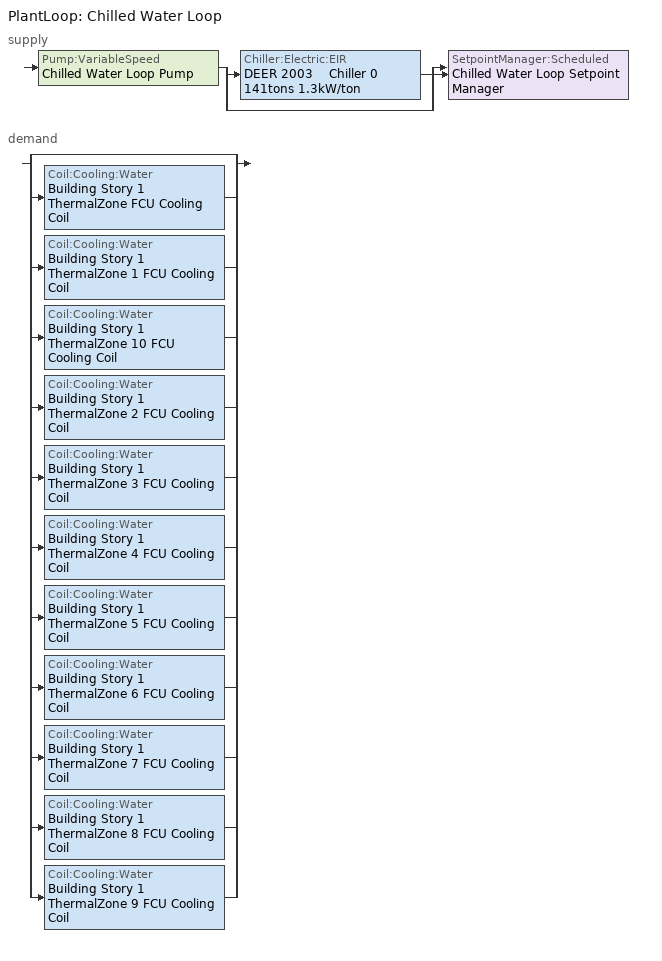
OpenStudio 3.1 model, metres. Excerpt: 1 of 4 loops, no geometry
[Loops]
PlantLoop 'Chilled Water Loop'
 supply: Pump:VariableSpeed 'Chilled Water Loop Pump' > split
  | Chiller:Electric:EIR 'DEER 2003    Chiller 0 141tons 1.3kW/ton'
  | bypass
  join > SetpointManager:Scheduled 'Chilled Water Loop Setpoint Manager'
 demand: split
  | bypass
  | Coil:Cooling:Water 'Building Story 1 ThermalZone FCU Cooling Coil'
  | Coil:Cooling:Water 'Building Story 1 ThermalZone 1 FCU Cooling Coil'
  | Coil:Cooling:Water 'Building Story 1 ThermalZone 10 FCU Cooling Coil'
  | Coil:Cooling:Water 'Building Story 1 ThermalZone 2 FCU Cooling Coil'
  | Coil:Cooling:Water 'Building Story 1 ThermalZone 3 FCU Cooling Coil'
  | Coil:Cooling:Water 'Building Story 1 ThermalZone 4 FCU Cooling Coil'
  | Coil:Cooling:Water 'Building Story 1 ThermalZone 5 FCU Cooling Coil'
  | Coil:Cooling:Water 'Building Story 1 ThermalZone 6 FCU Cooling Coil'
  | Coil:Cooling:Water 'Building Story 1 ThermalZone 7 FCU Cooling Coil'
  | Coil:Cooling:Water 'Building Story 1 ThermalZone 8 FCU Cooling Coil'
  | Coil:Cooling:Water 'Building Story 1 ThermalZone 9 FCU Cooling Coil'
[PlantLoop]
Chilled Water Loop: Glycol Concentration=0; Maximum Loop Temperature {C}=40; Minimum Loop Temperature {C}=1; Plant Loop Volume {m3}=Autocalculate; Load Distribution Scheme=Optimal
[Sizing:Plant]
Chilled Water Loop: Loop Type=Cooling; Design Loop Exit Temperature {C}=6.66667; Loop Design Temperature Difference {deltaC}=5.61111; Sizing Option=NonCoincident; Zone Timesteps in Averaging Window=1; Coincident Sizing Factor Mode=None
[SetpointManager:Scheduled]
Chilled Water Loop Setpoint Manager: Control Variable=Temperature; Schedule=Chilled Water Loop Temp - 44F; Setpoint Node or NodeList=Chilled Water Loop Supply Outlet Node
[Pump:VariableSpeed]
Chilled Water Loop Pump: Rated Pump Head {Pa}=179344; Motor Efficiency=0.895; Fraction of Motor Inefficiencies to Fluid Stream=0; Coefficient 1 of the Part Load Performance Curve=0; Coefficient 2 of the Part Load Performance Curve=0.5726; Coefficient 3 of the Part Load Performance Curve=-0.301; Coefficient 4 of the Part Load Performance Curve=0.7347; Pump Control Type=Intermittent; Skin Loss Radiative Fraction=0.5; Design Power Sizing Method=PowerPerFlowPerPressure; Design Electric Power per Unit Flow Rate {W/(m3/s)}=348701.1; Design Shaft Power per Unit Flow Rate per Unit Head {W-s/m3-Pa}=1.28205; Design Minimum Flow Rate Fraction=0
[Chiller:Electric:EIR]
DEER 2003    Chiller 0 141tons 1.3kW/ton: Reference Capacity {W}=Autosize; Reference COP {W/W}=2.8; Reference Leaving Chilled Water Temperature {C}=6.66667; Reference Entering Condenser Fluid Temperature {C}=35; Reference Chilled Water Flow Rate {m3/s}=Autosize; Cooling Capacity Function of Temperature Curve=ScrewAir-Cap-fCHWT&DBT; Electric Input to Cooling Output Ratio Function of Temperature Curve=ScrewAir-EIR-fCHWT&DBT; Electric Input to Cooling Output Ratio Function of Part Load Ratio Curve=ScrewRemote-EIR-fPLR-2Comp/Ckt; Minimum Part Load Ratio=0.15; Maximum Part Load Ratio=1; Optimum Part Load Ratio=1; Minimum Unloading Ratio=0.25; Condenser Type=AirCooled; Leaving Chilled Water Lower Temperature Limit {C}=2.22222; Chiller Flow Mode=ConstantFlow; Design Heat Recovery Water Flow Rate {m3/s}=Autosize; Sizing Factor=1; Basin Heater Capacity {W/K}=0; Basin Heater Setpoint Temperature {C}=10; Condenser Heat Recovery Relative Capacity Fraction=1
[Coil:Cooling:Water] Availability Schedule=Always On Discrete; Design Inlet Water Temperature {C}=Autosize; Heat Exchanger Configuration=CrossFlow
Building Story 1 ThermalZone FCU Cooling Coil; Building Story 1 ThermalZone 1 FCU Cooling Coil; Building Story 1 ThermalZone 10 FCU Cooling Coil; Building Story 1 ThermalZone 2 FCU Cooling Coil; Building Story 1 ThermalZone 3 FCU Cooling Coil; Building Story 1 ThermalZone 4 FCU Cooling Coil; Building Story 1 ThermalZone 5 FCU Cooling Coil; Building Story 1 ThermalZone 6 FCU Cooling Coil; Building Story 1 ThermalZone 7 FCU Cooling Coil; Building Story 1 ThermalZone 8 FCU Cooling Coil; Building Story 1 ThermalZone 9 FCU Cooling Coil
[Controller:WaterCoil] Action=Reverse; Minimum Actuated Flow {m3/s}=0
Name | Water Coil
Building Story 1 ThermalZone FCU Cooling Coil Controller | Building Story 1 ThermalZone FCU Cooling Coil
Building Story 1 ThermalZone 1 FCU Cooling Coil Controller | Building Story 1 ThermalZone 1 FCU Cooling Coil
Building Story 1 ThermalZone 10 FCU Cooling Coil Controller | Building Story 1 ThermalZone 10 FCU Cooling Coil
Building Story 1 ThermalZone 2 FCU Cooling Coil Controller | Building Story 1 ThermalZone 2 FCU Cooling Coil
Building Story 1 ThermalZone 3 FCU Cooling Coil Controller | Building Story 1 ThermalZone 3 FCU Cooling Coil
Building Story 1 ThermalZone 4 FCU Cooling Coil Controller | Building Story 1 ThermalZone 4 FCU Cooling Coil
Building Story 1 ThermalZone 5 FCU Cooling Coil Controller | Building Story 1 ThermalZone 5 FCU Cooling Coil
Building Story 1 ThermalZone 6 FCU Cooling Coil Controller | Building Story 1 ThermalZone 6 FCU Cooling Coil
Building Story 1 ThermalZone 7 FCU Cooling Coil Controller | Building Story 1 ThermalZone 7 FCU Cooling Coil
Building Story 1 ThermalZone 8 FCU Cooling Coil Controller | Building Story 1 ThermalZone 8 FCU Cooling Coil
Building Story 1 ThermalZone 9 FCU Cooling Coil Controller | Building Story 1 ThermalZone 9 FCU Cooling Coil
[Schedule:Ruleset]
Chilled Water Loop Temp - 44F: Default Day Schedule=Chilled Water Loop Temp - 44F Default
[Schedule:Day]
Chilled Water Loop Temp - 44F Default: 24, 0, 6.66667
[Schedule:Constant]
Always On Discrete: Value=1
[Curve:Biquadratic] Minimum Value of x=0; Maximum Value of x=1; Minimum Value of y=0; Maximum Value of y=1
Name | Coefficient1 Constant | Coefficient2 x | Coefficient3 x**2 | Coefficient4 y | Coefficient5 y**2 | Coefficient6 x*y
ScrewAir-Cap-fCHWT&DBT | 0.978786 | 0.0238717 | 0.000587 | -4.78e-05 | -0.000112 | -0.00011
ScrewAir-EIR-fCHWT&DBT | 0.67297 | -0.00573001 | 0.000702 | -0.00119601 | 0.00044 | -0.000699
[Curve:Quadratic]
ScrewRemote-EIR-fPLR-2Comp/Ckt: Coefficient1 Constant=0.0813822; Coefficient2 x=0.727248; Coefficient3 x**2=0.19137; Minimum Value of x=0; Maximum Value of x=1
